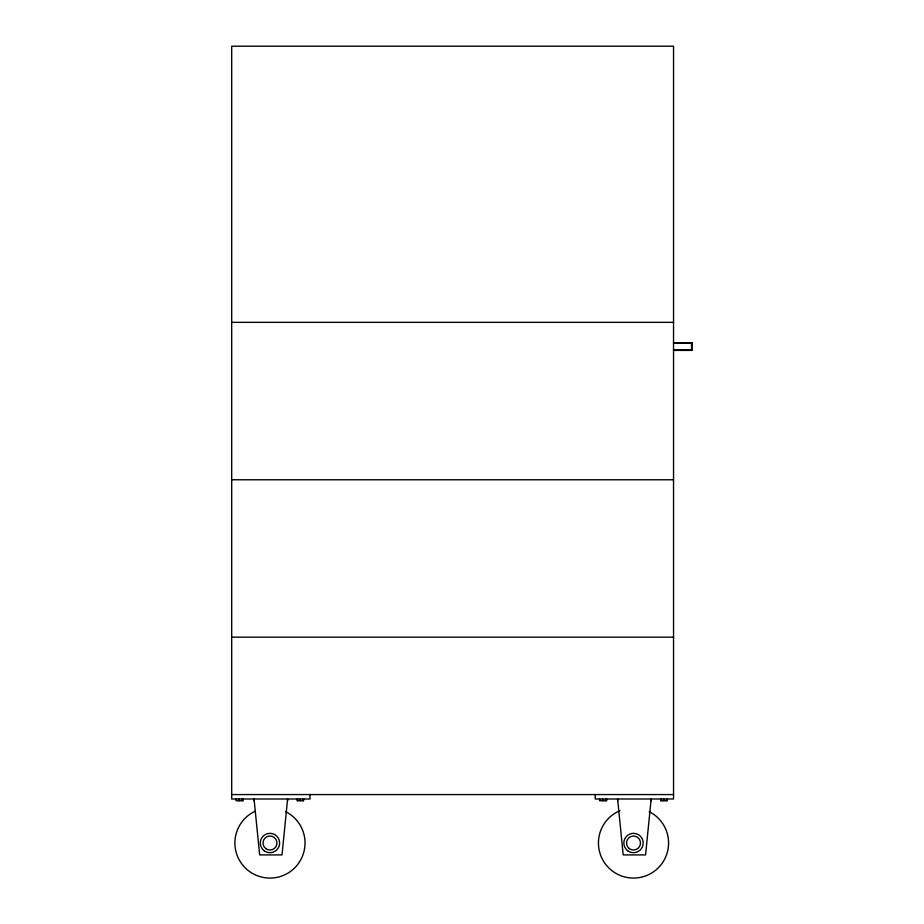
<?xml version="1.0" encoding="UTF-8"?>
<svg xmlns="http://www.w3.org/2000/svg" width="924" height="924" viewBox="0 0 924 924"><rect width="100%" height="100%" fill="white"/><g stroke="black" fill="none" stroke-linecap="round" stroke-linejoin="round"><path stroke-width="1.39" d="M691.764 342.665L692.307 343.22L673.538 342.665M691.533 350.404L691.533 342.665M684.58 343.22L685.365 343.22M673.538 350.404L691.764 350.404L692.307 343.22L673.538 343.22M231.693 322.349L673.538 322.349M673.538 349.849L692.307 349.849L691.764 350.404M231.693 479.764L673.538 479.764M231.693 637.167L673.538 637.167M231.693 794.571L673.538 794.571M667.151 798.994L667.151 800.75L660.752 800.75L660.752 798.994M666.828 798.994L666.828 800.75M663.79 798.994L663.79 800.75M661.076 798.994L661.076 800.75M651.166 800.75L651.166 798.994L645.576 854.919L623.203 854.919L617.613 798.994L617.613 800.75M606.698 798.994L606.698 800.75L599.618 800.75L599.618 798.994M605.694 798.994L605.694 800.75M602.656 798.994L602.656 800.75M595.241 794.571L595.241 798.994L673.538 798.994L673.538 46.2L231.693 46.2L231.693 798.994L309.979 798.994L309.979 794.571M303.603 798.994L303.603 800.75L297.205 800.75L297.205 798.994M303.28 798.994L303.28 800.75M300.242 798.994L300.242 800.75M297.528 798.994L297.528 800.75M287.607 800.75L287.607 798.994L282.016 854.919L259.656 854.919L254.054 798.994L254.054 800.75M243.151 798.994L243.151 800.75L236.059 800.75L236.059 798.994M242.134 798.994L242.134 800.75M239.097 798.994L239.097 800.75M649.191 811.642A35.066 35.066 0 0 1 660.325 865.615A35.066 35.066 0 0 1 605.243 863.767A35.066 35.066 0 0 1 619.969 810.66M285.643 811.642A35.066 35.066 0 0 1 297.054 865.28A35.066 35.066 0 0 1 242.215 864.46A35.066 35.066 0 0 1 255.232 811.18M685.365 349.849L684.58 349.849L685.365 349.849M629.279 848.567A6.988 6.988 0 0 0 640.447 843.901A6.988 6.988 0 0 0 630.815 836.567A6.988 6.988 0 0 0 629.279 848.567M264.102 850.715A9.679 9.679 0 0 0 279.556 844.236A9.679 9.679 0 0 0 266.228 834.083A9.679 9.679 0 0 0 264.102 850.715M265.731 848.567A6.988 6.988 0 0 0 276.9 843.901A6.988 6.988 0 0 0 267.267 836.567A6.988 6.988 0 0 0 265.731 848.567M627.65 850.715A9.679 9.679 0 0 0 643.116 844.236A9.679 9.679 0 0 0 629.775 834.083A9.679 9.679 0 0 0 627.65 850.715"/></g></svg>
